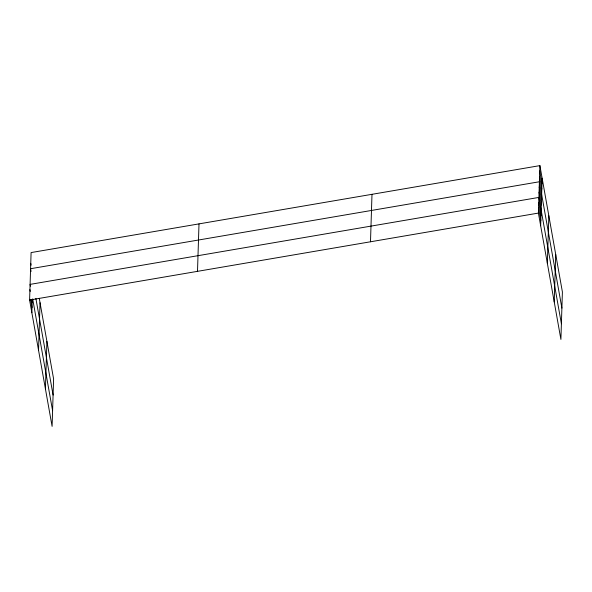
<?xml version="1.0" encoding="UTF-8"?>
<svg xmlns="http://www.w3.org/2000/svg" width="592" height="592" viewBox="0 0 592 592"><rect width="100%" height="100%" fill="white"/><g stroke="black" fill="none" stroke-linecap="round" stroke-linejoin="round"><path stroke-width="0.89" d="M39.242 298.309L53.598 378.917L52.103 426.381L29.6 300.04L31.095 252.577L539.897 165.619L562.4 291.96L560.905 339.423L538.402 213.083L539.897 165.619M31.857 312.731L32.271 299.678M38.539 350.235L40.034 302.771M45.421 388.877L46.916 341.414M197.506 271.343L199.001 223.88M370.496 241.78L371.991 194.317M540.659 225.767L542.154 178.31M547.341 263.277L548.836 215.814M554.223 301.913L555.718 254.456M29.6 300.04L538.402 213.083M539.726 170.999L541.983 183.69M539.556 176.379L541.821 189.07M561.889 308.099L539.386 181.759L30.584 268.716L31.073 271.439M539.223 186.976L541.48 199.667M539.06 192.2L541.317 204.884M561.401 323.757L538.89 197.417L30.096 284.382L30.414 286.195M538.727 202.642L540.992 215.325M538.565 207.859L540.829 220.55M30.754 263.336L31.08 265.149M35.868 298.375L53.088 395.056M32.671 298.856L52.599 410.722M29.926 289.599L30.251 291.412M31.702 299.567L32.19 302.29M30.569 299.352L32.027 307.507"/></g></svg>
